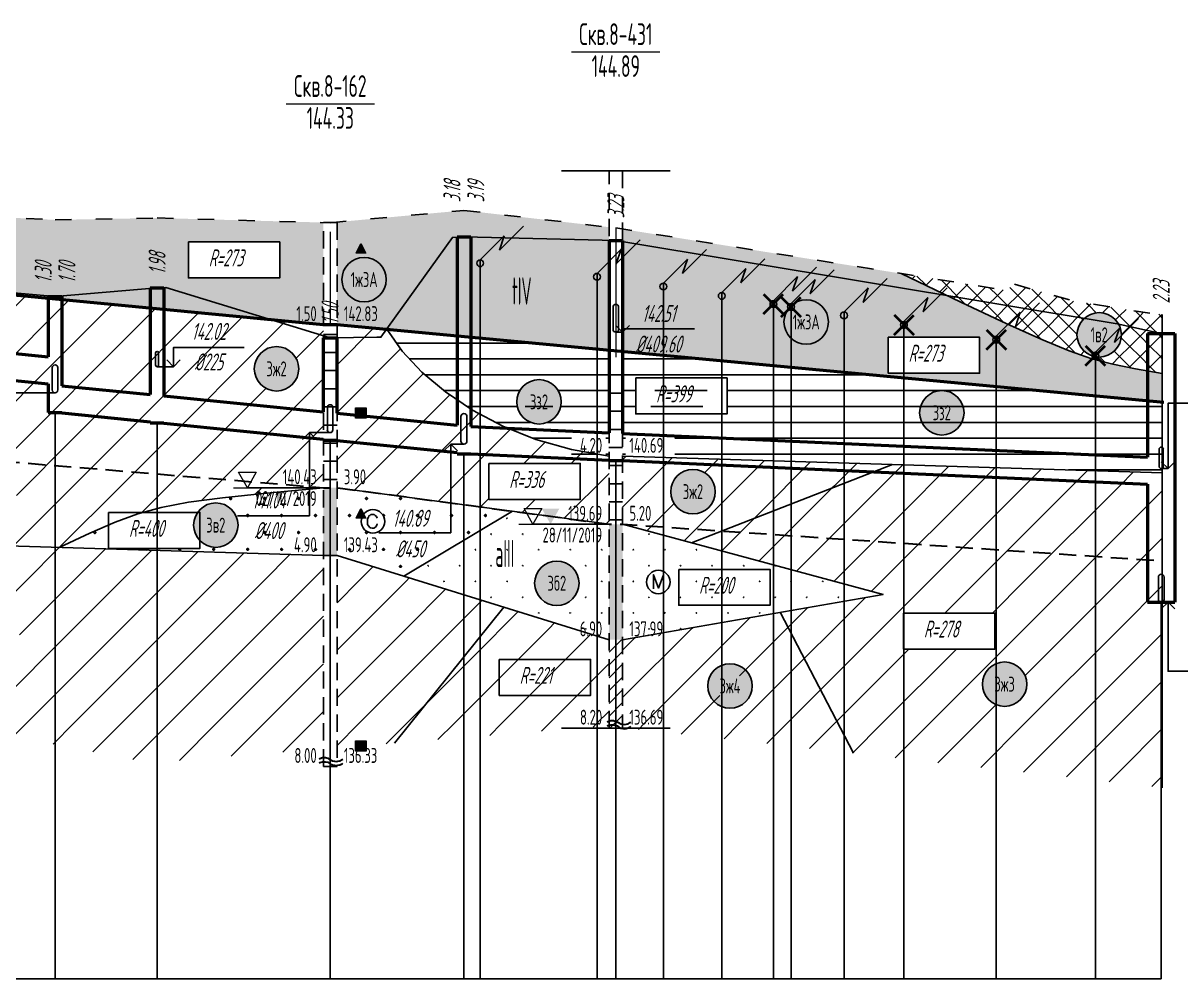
# Model space of a CAD drawing. Header units: metres. Extents: x -30 to 2050, y -671 to -251.
# Drawn here: x 1329.6 to 1500, y -520.5 to -379.9 of the extents above; entities that cross this region are included whole.
import ezdxf
from ezdxf.enums import TextEntityAlignment as Align

# ---------------------------------------------------------------- set-up
doc = ezdxf.new("R2010")
doc.units = ezdxf.units.M
doc.header["$LTSCALE"] = 0.2
for name, pattern in [('ACAD_ISO03W100', [30, 12, -18]), ('CONTINUA', [0]), ('штриховая', [19.05, 12.7, -6.35])]:
    doc.linetypes.add(name, pattern=pattern)
for name, color, linetype in [('Level 1', 7, 'Continuous'), ('PR_RD', 7, 'Continuous'), ('МГТ_Демонтаж сети', 7, 'Continuous'), ('МГТ_ИГ_Геология', 252, 'Continuous'), ('Примыкания', 7, 'Continuous'), ('Проектная земля', 7, 'Continuous'), ('Таблица', 7, 'Continuous'), ('Трубы', 7, 'Continuous'), ('Узлы', 7, 'Continuous'), ('Чёрная земля', 7, 'ACAD_ISO03W100')]:
    doc.layers.add(name, color=color, linetype=linetype)
doc.layers.add('МГТ_НВК_В1_СЕТЬ', color=160, linetype='CONTINUA', lineweight=60)
doc.styles.add('SPDS', font='SPDS', dxfattribs={"width": 0.7, "oblique": 15, "height": 2.5})
doc.styles.get("Standard").update_dxf_attribs({"font": 'SPDS.shx', "width": 0.7, "oblique": 15, "height": 3})
doc.styles.add('Стиль Simplex', font='simplex.shx')
pattern_1 = [(4e-05, (1274.8863, -1850.545), (-2e-06, 2.667), [])]
pattern_2 = [(225, (3, 0), (3e-16, -3), [2.1213, -2.1213407]), (315, (1.5, 1.5), (3, 0), [2.1213, -2.1213407]), (45, (0, 0), (0, 3), [2.1213, -2.1213407]), (135, (1.5, -1.5), (-3, 3e-16), [2.1213, -2.1213407])]
pattern_3 = [(45, (0, 14), (0, 21), [9.8995, -19.79898]), (45, (14, 0), (0, 21), [9.8995, -19.79898]), (45, (0, 0), (0, 21), [14.142, -15.55648]), (45, (10, 10), (0, 21), [15.556, -14.14248]), (45, (7, 0), (0, 21), [19.799, -9.89948]), (45, (0, 7), (0, 21), [19.799, -9.89948])]

# ---------------------------------------------------------------- blocks, each defined once
blk = doc.blocks.new('usl_1')
for p, q in [((0, 0), (3.54, 3.54)), ((2.83, 1.41), (6.36, 4.95)), ((3.54, 3.54), (2.83, 1.41))]:
    blk.add_line(p, q)
blk.add_circle((0, -0.5), 0.5)
blk = doc.blocks.new('Демонтаж_В1')
at = {"layer": 'МГТ_НВК_В1_СЕТЬ', "color": 7, "linetype": 'ByBlock', "lineweight": 40, "ltscale": 0.15}
for points in [[(10858.38, -5529.48), (10858.38, -5533.59)], [(10856.32, -5531.54), (10860.43, -5531.54)]]:
    blk.add_lwpolyline(points, dxfattribs=at)
blk = doc.blocks.new('круг3_-30_2')
at = {"true_color": 0xffffff}
blk.add_hatch(color=7, dxfattribs=at).paths.add_polyline_path([(-0.327, 0, 1), (0.327, 0, 1)])
at = {"color": 7, "lineweight": 25}
blk.add_circle((0, 0), 0.327, dxfattribs=at)
at = {"color": 7, "lineweight": 25, "style": 'Стиль Simplex', "width": 0.590909}
blk.add_text('3в2', height=0.22, dxfattribs=at).set_placement((0, 0), align=Align.MIDDLE_CENTER)
blk = doc.blocks.new('круг1_-26_3')
at = {"true_color": 0xffffff}
blk.add_hatch(color=7, dxfattribs=at).paths.add_polyline_path([(-0.327, 0, 1), (0.327, 0, 1)])
at = {"color": 7, "lineweight": 25}
blk.add_circle((0, 0), 0.327, dxfattribs=at)
at = {"color": 7, "lineweight": 25, "style": 'Стиль Simplex', "width": 0.590909}
blk.add_text('1ж3А', height=0.22, dxfattribs=at).set_placement((0, 0), align=Align.MIDDLE_CENTER)
blk = doc.blocks.new('круг3_-26_2')
at = {"true_color": 0xffffff}
blk.add_hatch(color=7, dxfattribs=at).paths.add_polyline_path([(-0.327, 0, 1), (0.327, 0, 1)])
at = {"color": 7, "lineweight": 25}
blk.add_circle((0, 0), 0.327, dxfattribs=at)
at = {"color": 7, "lineweight": 25, "style": 'Стиль Simplex', "width": 0.590909}
blk.add_text('3ж2', height=0.22, dxfattribs=at).set_placement((0, 0), align=Align.MIDDLE_CENTER)
blk = doc.blocks.new('DN')
at = {"linetype": 'Continuous', "lineweight": 30, "flags": 128}
for points in [[(-0.126, -0.007), (-0.117, -0.002), (-0.073, 0.011), (-0.033, 0.011), (0.003, 0), (0.02, -0.007), (0.039, -0.019), (0.074, -0.037), (0.103, -0.043), (0.125, -0.048), (0.151, -0.043), (0.18, -0.036), (0.213, -0.019), (0.223, -0.012)], [(-0.126, -0.068), (-0.117, -0.063), (-0.073, -0.05), (-0.033, -0.05), (0.003, -0.059), (0.02, -0.067), (0.039, -0.079), (0.074, -0.098), (0.103, -0.103), (0.125, -0.108), (0.151, -0.103), (0.18, -0.095), (0.213, -0.079), (0.223, -0.072)]]:
    blk.add_lwpolyline(points, dxfattribs=at)
blk = doc.blocks.new('CME')
at = {"layer": 'МГТ_ИГ_Геология', "linetype": 'Continuous', "flags": 128}
blk.add_lwpolyline([(0.103, -0.103), (0.103, 0.107), (0.18, -0.091), (0.252, 0.107), (0.252, -0.103)], dxfattribs=at)
at = {"layer": 'МГТ_ИГ_Геология', "linetype": 'Continuous'}
blk.add_circle((0.176, -0.001), 0.173, dxfattribs=at)
blk = doc.blocks.new('круг3_-25_2')
at = {"true_color": 0xffffff}
blk.add_hatch(color=7, dxfattribs=at).paths.add_polyline_path([(-0.327, 0, 1), (0.327, 0, 1)])
at = {"color": 7, "lineweight": 25}
blk.add_circle((0, 0), 0.327, dxfattribs=at)
at = {"color": 18, "lineweight": 25, "true_color": 0x000000, "style": 'Стиль Simplex', "width": 0.590909}
blk.add_text('3з2', height=0.22, dxfattribs=at).set_placement((0, 0), align=Align.MIDDLE_CENTER)
blk = doc.blocks.new('круг3_-26_4')
at = {"true_color": 0xffffff}
blk.add_hatch(color=7, dxfattribs=at).paths.add_polyline_path([(-0.327, 0, 1), (0.327, 0, 1)])
at = {"color": 7, "lineweight": 25}
blk.add_circle((0, 0), 0.327, dxfattribs=at)
at = {"color": 18, "lineweight": 25, "true_color": 0x000000, "style": 'Стиль Simplex', "width": 0.590909}
blk.add_text('3ж4', height=0.22, dxfattribs=at).set_placement((0, 0), align=Align.MIDDLE_CENTER)
blk = doc.blocks.new('круг3_-26_3')
at = {"true_color": 0xffffff}
blk.add_hatch(color=7, dxfattribs=at).paths.add_polyline_path([(-0.327, 0, 1), (0.327, 0, 1)])
at = {"color": 7, "lineweight": 25}
blk.add_circle((0, 0), 0.327, dxfattribs=at)
at = {"color": 7, "lineweight": 25, "style": 'Стиль Simplex', "width": 0.590909}
blk.add_text('3ж3', height=0.22, dxfattribs=at).set_placement((0, 0), align=Align.MIDDLE_CENTER)
blk = doc.blocks.new('круг1_-30_2')
at = {"layer": 'МГТ_ИГ_Геология', "true_color": 0xffffff}
blk.add_hatch(color=7, dxfattribs=at).paths.add_polyline_path([(-0.327, 0, 1), (0.327, 0, 1)])
at = {"color": 7, "lineweight": 25}
blk.add_circle((0, 0), 0.327, dxfattribs=at)
at = {"color": 7, "lineweight": 25, "style": 'Стиль Simplex', "width": 0.590909}
blk.add_text('1в2', height=0.22, dxfattribs=at).set_placement((0, 0), align=Align.MIDDLE_CENTER)
blk = doc.blocks.new('PR_KV')
at = {"layer": 'Level 1', "linetype": 'Continuous', "lineweight": 0}
blk.add_hatch(color=256, dxfattribs=at).paths.add_polyline_path([(-0.077, 0.075), (0.077, 0.075), (0.077, -0.075), (-0.077, -0.075)])
at = {"layer": 'Level 1', "color": 7, "linetype": 'Continuous', "lineweight": 0, "flags": 128}
blk.add_lwpolyline([(-0.077, 0.075), (0.077, 0.075), (0.077, -0.075), (-0.077, -0.075)], close=True, dxfattribs=at)
blk = doc.blocks.new('PR_TR')
at = {"layer": 'Level 1', "linetype": 'Continuous', "lineweight": 0}
blk.add_hatch(color=256, dxfattribs=at).paths.add_polyline_path([(0.072, -0.049), (-0.071, -0.049), (-0.001, 0.094)])
at = {"layer": 'Level 1', "color": 7, "linetype": 'Continuous', "lineweight": 0, "flags": 128}
blk.add_lwpolyline([(0.072, -0.049), (-0.071, -0.049), (-0.001, 0.094)], close=True, dxfattribs=at)
blk = doc.blocks.new('CCE')
at = {"layer": 'МГТ_ИГ_Геология', "linetype": 'Continuous', "flags": 128}
blk.add_lwpolyline([(0.238, 0.049), (0.229, 0.075), (0.212, 0.091), (0.196, 0.103), (0.17, 0.107), (0.147, 0.103), (0.131, 0.093), (0.119, 0.084), (0.112, 0.068), (0.103, 0.049), (0.096, 0.035), (0.096, 0.014), (0.096, -0.005), (0.096, -0.023), (0.1, -0.04), (0.114, -0.063), (0.131, -0.084), (0.142, -0.091), (0.168, -0.098), (0.191, -0.096), (0.203, -0.091), (0.226, -0.07), (0.233, -0.049), (0.238, -0.04), (0.238, -0.033)], dxfattribs=at)
at = {"layer": 'МГТ_ИГ_Геология', "linetype": 'Continuous'}
blk.add_circle((0.178, 0.004), 0.173, dxfattribs=at)
blk = doc.blocks.new('круг3_-31_2')
at = {"true_color": 0xffffff}
blk.add_hatch(color=7, dxfattribs=at).paths.add_polyline_path([(-0.327, 0, 1), (0.327, 0, 1)])
at = {"color": 7, "lineweight": 25}
blk.add_circle((0, 0), 0.327, dxfattribs=at)
at = {"color": 18, "lineweight": 25, "true_color": 0x000000, "style": 'Стиль Simplex', "width": 0.590909}
blk.add_text('3б2', height=0.22, dxfattribs=at).set_placement((0, 0), align=Align.MIDDLE_CENTER)
blk = doc.blocks.new('1233423')
at = {"layer": 'МГТ_ИГ_Геология'}
blk.add_lwpolyline([(116.63, 413.79), (130.08, 413.79), (130.08, 408.49), (116.63, 408.49)], close=True, dxfattribs=at)
at = {"layer": 'МГТ_ИГ_Геология', "insert": (119.62, 412.69), "char_height": 2.5, "attachment_point": 1}
blk.add_mtext_dynamic_manual_height_columns('R=399', width=10.097, gutter_width=15, heights=[0], dxfattribs=at)
blk = doc.blocks.new('234454')
at = {"layer": 'МГТ_ИГ_Геология'}
blk.add_lwpolyline([(116.63, 423.47), (130.08, 423.47), (130.08, 418.18), (116.63, 418.18)], close=True, dxfattribs=at)
at = {"layer": 'МГТ_ИГ_Геология', "insert": (119.62, 422.38), "char_height": 2.5, "attachment_point": 1}
blk.add_mtext_dynamic_manual_height_columns('R=278', width=10.097, gutter_width=15, heights=[0], dxfattribs=at)
blk = doc.blocks.new('23434')
at = {"layer": 'МГТ_ИГ_Геология'}
blk.add_lwpolyline([(116.63, 442.59), (130.08, 442.59), (130.08, 437.29), (116.63, 437.29)], close=True, dxfattribs=at)
at = {"layer": 'МГТ_ИГ_Геология', "insert": (119.62, 441.49), "char_height": 2.5, "attachment_point": 1}
blk.add_mtext_dynamic_manual_height_columns('R=400', width=10.097, gutter_width=15, heights=[0], dxfattribs=at)
blk = doc.blocks.new('2432')
at = {"layer": 'МГТ_ИГ_Геология'}
blk.add_lwpolyline([(116.63, 433.38), (130.08, 433.38), (130.08, 428.08), (116.63, 428.08)], close=True, dxfattribs=at)
at = {"layer": 'МГТ_ИГ_Геология', "insert": (119.62, 432.28), "char_height": 2.5, "attachment_point": 1}
blk.add_mtext_dynamic_manual_height_columns('R=336', width=10.097, gutter_width=15, heights=[0], dxfattribs=at)
blk = doc.blocks.new('1321')
at = {"layer": 'МГТ_ИГ_Геология'}
blk.add_lwpolyline([(116.63, 460.26), (130.08, 460.26), (130.08, 454.96), (116.63, 454.96)], close=True, dxfattribs=at)
at = {"layer": 'МГТ_ИГ_Геология', "insert": (119.62, 459.16), "char_height": 2.5, "attachment_point": 1}
blk.add_mtext_dynamic_manual_height_columns('R=273', width=10.097, gutter_width=15, heights=[0], dxfattribs=at)
blk = doc.blocks.new('200')
at = {"layer": 'МГТ_ИГ_Геология'}
blk.add_lwpolyline([(0, 5.29), (13.44, 5.29), (13.44, 0), (0, 0)], close=True, dxfattribs=at)
at = {"layer": 'МГТ_ИГ_Геология', "insert": (2.99, 4.2), "char_height": 2.5, "attachment_point": 1}
blk.add_mtext_dynamic_manual_height_columns('R=200', width=10.097, gutter_width=15, heights=[0], dxfattribs=at)
blk = doc.blocks.new('221')
at = {"layer": 'МГТ_ИГ_Геология'}
blk.add_lwpolyline([(0, 5.29), (13.44, 5.29), (13.44, 0), (0, 0)], close=True, dxfattribs=at)
at = {"layer": 'МГТ_ИГ_Геология', "insert": (2.99, 4.2), "char_height": 2.5, "attachment_point": 1}
blk.add_mtext_dynamic_manual_height_columns('R=221', width=10.097, gutter_width=15, heights=[0], dxfattribs=at)

msp = doc.modelspace()

# ---------------------------------------------------------------- hatches: boundary and pattern name
at = {"layer": 'МГТ_ИГ_Геология'}
h = msp.add_hatch(dxfattribs=at)
h.set_pattern_fill('GR24', color=256, scale=10, style=0, pattern_type=2)
h.set_pattern_definition(pattern_2)
h.paths.add_polyline_path([(1328.69, -408.6), (1296.96, -406.98), (1296.96, -416.93), (1300.33, -417.25), (1300.45, -417), (1300.6, -417.28), (1316.99, -418.85)])
h.paths.add_polyline_path([(1312.39, -412.2, -1), (1318.93, -412.2, -1)], flags=16)
h.paths.add_polyline_path([(1298.39, -413.46), (1298.39, -408.17), (1311.83, -408.17), (1311.83, -413.46)], flags=16)
h.paths.add_polyline_path([(1373.8, -409.27), (1349.31, -408.6), (1334.29, -408.88), (1328.69, -408.6), (1316.99, -418.85), (1373.77, -424.28), (1373.8, -424.28)])
h.paths.add_polyline_path([(1353.91, -412.12), (1367.35, -412.12), (1367.35, -417.41), (1353.91, -417.41)], flags=16)
h.paths.add_polyline_path([(1415.83, -409.95), (1394.47, -407.48), (1375.02, -409.28), (1375.8, -409.28), (1375.8, -424.28), (1415.83, -428.03)])
h.paths.add_polyline_path([(1376.51, -417.66, -1), (1383.05, -417.66, -1)], flags=16)
h.paths.add_polyline_path([(1380.02, -413.77), (1378.59, -413.77), (1379.29, -412.34)], flags=16)
h.paths.add_polyline_path([(1467.64, -420.97), (1458.86, -416.78), (1417.83, -410.23), (1417.83, -428.22), (1497.27, -435.66), (1497.27, -431.46), (1493.31, -430.79), (1490.01, -430.13), (1486.91, -429.31), (1483.58, -428.15), (1479.56, -426.49), (1474.39, -424.16)])
h.paths.add_polyline_path([(1448.14, -423.9, -1), (1441.59, -423.9, -1)], flags=16)
h.paths.add_polyline_path([(1456.93, -426.15), (1470.37, -426.15), (1470.37, -431.44), (1456.93, -431.44)], flags=16)
h.paths.add_polyline_path([(1300.59, -412.56), (1308.14, -412.56), (1309.19, -408.66), (1301.64, -408.66)], flags=8)
h.paths.add_polyline_path([(1297.41, -416.98), (1304.64, -416.98), (1304.64, -413.68), (1297.41, -413.68)], flags=25)
h.paths.add_polyline_path([(1368.54, -424.33), (1373.35, -424.33), (1373.35, -421.03), (1368.54, -421.03)], flags=9)
h.paths.add_polyline_path([(1376.25, -424.33), (1383.54, -424.33), (1383.54, -421.03), (1376.25, -421.03)], flags=25)
h.paths.add_polyline_path([(1400.55, -422.34), (1405.45, -422.34), (1405.45, -416.34), (1400.55, -416.34)], flags=24)
h = msp.add_hatch(dxfattribs=at)
h.set_pattern_fill('GR24', color=256, scale=10, style=0, pattern_type=2)
h.set_pattern_definition(pattern_2)
h.paths.add_polyline_path([(1497.27, -422.78), (1495.98, -422.71), (1490.38, -421.81), (1484.46, -420.87), (1484.2, -420.82), (1476.35, -418.58), (1474.14, -418.96), (1474.14, -419.22), (1458.86, -416.78), (1467.64, -420.97), (1474.39, -424.16), (1479.56, -426.49), (1483.58, -428.15), (1486.91, -429.31), (1490.01, -430.13), (1493.31, -430.79), (1497.27, -431.46)])
h.paths.add_polyline_path([(1491.26, -425.79, -1), (1484.71, -425.79, -1)], flags=16)
h.paths.add_polyline_path([(1485.92, -427.44), (1490.05, -427.44), (1490.05, -424.14), (1485.92, -424.14)], flags=8)
h = msp.add_hatch(dxfattribs=at)
h.set_pattern_fill('GR38', color=256, scale=10, style=0, pattern_type=2)
h.set_pattern_definition(pattern_3)
h.paths.add_polyline_path([(1342.17, -453.76), (1342.17, -451.92), (1347.18, -451.92), (1349.91, -451.18), (1353.91, -450.43), (1358.92, -449.77), (1365.4, -449.08), (1373.8, -448.28), (1362.6, -448.28), (1362.05, -447.31), (1296.96, -441.93), (1296.96, -455.93), (1334.91, -457.09), (1339.42, -454.97)])
h.paths.add_polyline_path([(1306.29, -453.65), (1306.29, -448.36), (1319.73, -448.36), (1319.73, -453.65)], flags=16)
h.paths.add_polyline_path([(1322.38, -450.84, -1), (1328.92, -450.84, -1)], flags=16)
h.paths.add_polyline_path([(1301.23, -452.68), (1299.69, -452.68), (1299.69, -451.18), (1301.23, -451.18)], flags=16)
h.paths.add_polyline_path([(1373.8, -458.28), (1296.96, -455.93), (1296.96, -478.93), (1297.22, -478.93), (1348.34, -488.76), (1350.34, -488.6), (1373.8, -486.7)])
h.paths.add_polyline_path([(1323.03, -471.74, -1), (1329.58, -471.74, -1)], flags=16)
h.paths.add_polyline_path([(1321.06, -474.66), (1307.62, -474.66), (1307.62, -469.37), (1321.06, -469.37)], flags=16)
h.paths.add_polyline_path([(1301.18, -478.43), (1299.75, -478.43), (1300.45, -477)], flags=16)
h.paths.add_polyline_path([(1301.23, -460.68), (1299.69, -460.68), (1299.69, -459.18), (1301.23, -459.18)], flags=16)
h.paths.add_polyline_path([(1373.8, -424.28), (1325.36, -419.65), (1323.25, -423.94), (1320.77, -428.04), (1317.92, -431.82), (1314.65, -435.18), (1310.95, -437.98), (1306.78, -440.12), (1302.13, -441.48), (1296.96, -441.93), (1362.05, -447.31), (1361.3, -445.98), (1363.9, -445.98), (1363.1, -447.39), (1373.8, -448.28)])
h.paths.add_polyline_path([(1363.62, -430.79, -1), (1370.17, -430.79, -1)], flags=16)
h.paths.add_polyline_path([(1323.37, -452.49), (1327.93, -452.49), (1327.93, -449.19), (1323.37, -449.19)], flags=8)
h.paths.add_polyline_path([(1308.46, -452.81), (1316.07, -452.81), (1317.13, -448.86), (1309.52, -448.86)], flags=8)
h.paths.add_polyline_path([(1360.26, -452.55), (1373.64, -452.55), (1373.64, -447.52), (1360.26, -447.52)], flags=25)
h.paths.add_polyline_path([(1297.41, -455.98), (1304.64, -455.98), (1304.64, -452.68), (1297.41, -452.68)], flags=24)
h.paths.add_polyline_path([(1324.02, -473.39), (1328.59, -473.39), (1328.59, -470.09), (1324.02, -470.09)], flags=8)
h.paths.add_polyline_path([(1309.82, -473.76), (1317.41, -473.76), (1318.46, -469.86), (1310.87, -469.86)], flags=8)
h.paths.add_polyline_path([(1368.29, -489.33), (1373.35, -489.33), (1373.35, -486.03), (1368.29, -486.03)], flags=9)
h.paths.add_polyline_path([(1297.41, -478.98), (1304.64, -478.98), (1304.64, -475.68), (1297.41, -475.68)], flags=25)
h.paths.add_polyline_path([(1364.61, -432.44), (1369.18, -432.44), (1369.18, -429.14), (1364.61, -429.14)], flags=8)
h.paths.add_polyline_path([(1366.06, -448.33), (1373.35, -448.33), (1373.35, -445.03), (1366.06, -445.03)], flags=24)
h = msp.add_hatch(dxfattribs=at)
h.set_pattern_fill('CONSIST', color=256, scale=0.84, angle=-45, style=0, pattern_type=2)
h.set_pattern_definition([(4e-05, (1374.8008, -1852.5756), (-2e-06, 2.667), [])])
h.paths.add_polyline_path([(1373.8, -424.28), (1375.8, -424.28), (1375.8, -448.28), (1373.8, -448.28)])
h = msp.add_hatch(dxfattribs=at)
h.set_pattern_fill('GR38', color=256, scale=10, style=0, pattern_type=2)
h.set_pattern_definition(pattern_3)
h.paths.add_polyline_path([(1415.83, -443.65), (1410.29, -442.67), (1405.06, -441.17), (1400.2, -439.21), (1395.75, -436.87), (1391.77, -434.2), (1388.3, -431.28), (1385.4, -428.18), (1383.11, -424.96), (1375.8, -424.28), (1375.8, -448.28), (1403.71, -452.02), (1403.33, -451.35), (1405.93, -451.35), (1405.42, -452.25), (1415.83, -453.65)])
h.paths.add_polyline_path([(1398.15, -444.73), (1411.59, -444.73), (1411.59, -450.02), (1398.15, -450.02)], flags=16)
h.paths.add_polyline_path([(1380.07, -438.03), (1378.53, -438.03), (1378.53, -436.53), (1380.07, -436.53)], flags=16)
h.paths.add_polyline_path([(1457.55, -444.87), (1417.83, -443.65), (1417.83, -453.65), (1432.43, -454.64)])
h.paths.add_polyline_path([(1431.46, -448.87, -1), (1424.92, -448.87, -1)], flags=16)
h.paths.add_polyline_path([(1400.32, -449.18), (1407.94, -449.18), (1409, -445.22), (1401.38, -445.22)], flags=8)
h.paths.add_polyline_path([(1376.25, -448.33), (1381.31, -448.33), (1381.31, -445.03), (1376.25, -445.03)], flags=24)
h.paths.add_polyline_path([(1410.32, -443.7), (1415.38, -443.7), (1415.38, -440.4), (1410.32, -440.4)], flags=24)
h.paths.add_polyline_path([(1408.15, -453.7), (1415.38, -453.7), (1415.38, -450.4), (1408.15, -450.4)], flags=9)
h.paths.add_polyline_path([(1425.91, -450.52), (1430.47, -450.52), (1430.47, -447.22), (1425.91, -447.22)], flags=8)
h.paths.add_polyline_path([(1418.28, -453.7), (1423.34, -453.7), (1423.34, -450.4), (1418.28, -450.4)], flags=25)
h = msp.add_hatch(dxfattribs=at)
h.set_pattern_fill('GR07', color=256, scale=10, style=0, pattern_type=2)
h.set_pattern_definition([(0, (-0.09, 0), (0, 7), [16.33, 0]), (0, (-0.09, 2.33), (0, 7), [16.33, 0]), (0, (-0.09, 4.67), (0, 7), [16.33, 0])])
h.paths.add_polyline_path([(1415.83, -428.03), (1383.11, -424.96), (1385.4, -428.18), (1388.3, -431.28), (1391.77, -434.2), (1395.75, -436.87), (1400.2, -439.21), (1405.06, -441.17), (1410.29, -442.67), (1415.83, -443.65)])
edge = h.paths.add_edge_path(flags=16)
edge.add_arc((1405.53, -435.65), 3.27, 0, 360)
h.paths.add_polyline_path([(1497.27, -435.66), (1417.83, -428.22), (1417.83, -443.65), (1497.27, -446.09)])
edge = h.paths.add_edge_path(flags=16)
edge.add_arc((1462.63, -439.5), 0.237, 0, 360)
h.paths.add_polyline_path([(1433.21, -437.42), (1419.77, -437.42), (1419.77, -432.12), (1433.21, -432.12)], flags=16)
h.paths.add_polyline_path([(1403.49, -437.3), (1407.56, -437.3), (1407.56, -434), (1403.49, -434)], flags=0)
h.paths.add_polyline_path([(1410.32, -443.7), (1415.38, -443.7), (1415.38, -440.4), (1410.32, -440.4)])
h.paths.add_polyline_path([(1460.59, -441.15), (1460.59, -437.85)], flags=16)
h.paths.add_polyline_path([(1421.93, -436.47), (1429.61, -436.47), (1430.64, -432.62), (1422.96, -432.62)], flags=0)
h.paths.add_polyline_path([(1418.28, -443.7), (1425.51, -443.7), (1425.51, -440.4), (1418.28, -440.4)], flags=17)
h = msp.add_hatch(dxfattribs=at)
h.set_pattern_fill('CONSIST', color=256, scale=0.84, angle=-45, style=0, pattern_type=2)
h.set_pattern_definition(pattern_1)
h.paths.add_polyline_path([(1415.78, -429.04), (1417.78, -429.04), (1417.83, -443.65), (1415.83, -443.65)])
h = msp.add_hatch(dxfattribs=at)
h.set_pattern_fill('CONSIST', color=256, scale=0.84, angle=-45, style=0, pattern_type=2)
h.set_pattern_definition(pattern_1)
h.paths.add_polyline_path([(1415.83, -443.65), (1417.83, -443.65), (1417.83, -453.65), (1415.83, -453.65)])
h = msp.add_hatch(dxfattribs=at)
h.set_pattern_fill('GR38', color=256, scale=10, style=0, pattern_type=2)
h.set_pattern_definition(pattern_3)
h.paths.add_polyline_path([(1497.27, -446.09), (1457.55, -444.87), (1432.43, -454.64), (1497.27, -459.05)])
h.paths.add_polyline_path([(1497.27, -459.05), (1432.43, -454.64), (1427.97, -456.38), (1456.18, -463.98), (1441.01, -466.62), (1451.83, -487.36), (1497.27, -492.42)])
h.paths.add_polyline_path([(1459.18, -466.73), (1472.62, -466.73), (1472.62, -472.03), (1459.18, -472.03)], flags=16)
h.paths.add_polyline_path([(1477.33, -477.19, -1), (1470.79, -477.19, -1)], flags=16)
h.paths.add_polyline_path([(1471.78, -478.84), (1476.34, -478.84), (1476.34, -475.54), (1471.78, -475.54)], flags=8)
h.paths.add_polyline_path([(1461.38, -471.13), (1468.97, -471.13), (1470.02, -467.23), (1462.42, -467.23)], flags=8)
h = msp.add_hatch(dxfattribs=at)
h.set_pattern_fill('GR28', color=256, scale=10, style=0, pattern_type=2)
h.set_pattern_definition([(90, (0, 0.08), (-2.5, 2.5), [0.11, -4.89]), (45, (0, 0.19), (-2.5, 2.5), [0.113137, -3.422397]), (0, (0.08, 0.27), (2.5, 2.5), [0.11, -4.89]), (315, (0.19, 0.27), (2.5, 2.5), [0.113137, -3.422397]), (90, (0.27, 0.08), (-2.5, 2.5), [0.11, -4.89]), (45, (0.19, 0), (-2.5, 2.5), [0.113137, -3.422397]), (0, (0.08, 0), (2.5, 2.5), [0.11, -4.89]), (315, (0, 0.08), (2.5, 2.5), [0.113137, -3.422397])])
h.paths.add_polyline_path([(1401.61, -451.74), (1375.8, -448.28), (1375.8, -458.28), (1385.61, -461.31)])
h.paths.add_polyline_path([(1379.35, -453.24, -0.068375), (1379.42, -452.77), (1378.59, -452.77), (1379.29, -451.34), (1379.72, -452.17, -0.714628), (1382.82, -453.24, -1)], flags=16)
h.paths.add_polyline_path([(1373.8, -448.28), (1365.4, -449.08), (1358.92, -449.77), (1353.91, -450.43), (1349.91, -451.18), (1347.18, -451.92), (1355.26, -451.92, -0.735162), (1361.22, -453.79, -0.670843), (1355.61, -456.09), (1355.61, -457.22), (1342.17, -457.22), (1342.17, -453.76), (1339.42, -454.97), (1334.91, -457.09), (1373.8, -458.28)])
h.paths.add_polyline_path([(1376.25, -458.33), (1383.54, -458.33), (1383.54, -455.03), (1376.25, -455.03)], flags=24)
h.paths.add_polyline_path([(1368.29, -458.33), (1373.35, -458.33), (1373.35, -455.03), (1368.29, -455.03)], flags=9)
h.paths.add_polyline_path([(1360.26, -452.55), (1373.64, -452.55), (1373.64, -447.52), (1360.26, -447.52)], flags=9)
for color, points in [(256, [(1373.8, -448.28), (1375.8, -448.28), (1375.8, -458.28), (1373.8, -458.28)]), (5, [(1407.23, -453.65), (1405.93, -451.35), (1408.53, -451.35)]), (256, [(1415.83, -453.65), (1417.83, -453.65), (1417.83, -470.65), (1415.83, -470.65)])]:
    msp.add_hatch(color=color, dxfattribs=at).paths.add_polyline_path(points)
h = msp.add_hatch(dxfattribs=at)
h.set_pattern_fill('GR29', color=256, scale=10, style=0, pattern_type=2)
h.set_pattern_definition([(197.87055, (4.614, 4.644), (-13.93858614, -4.643934418), [0.05431, -151.279249]), (197.87055, (2.314, 2.344), (-13.93858614, -4.643934418), [0.05431, -151.279249]), (270, (2.2626, 2.327), (4.646195, 3e-16), [0.054306, -4.589628]), (270, (4.5626, 4.627), (4.646195, 3e-16), [0.054306, -4.589628]), (342.12945, (4.563, 4.573), (130.093470641, -41.795409755), [0.05431, -151.279249]), (342.12945, (2.263, 2.273), (130.093470641, -41.795409755), [0.05431, -151.279249]), (53.95936, (4.614, 4.556), (23.2309769, 32.50754092), [0.05431, -63.120667]), (53.95936, (2.314, 2.256), (23.2309769, 32.50754092), [0.05431, -63.120667]), (126.04064, (2.3462, 2.3), (-13.93858614, 18.57573767), [0.054306, -63.120671]), (126.04064, (4.6462, 4.6), (-13.93858614, 18.57573767), [0.054306, -63.120671])])
h.paths.add_polyline_path([(1456.18, -463.98), (1417.83, -453.65), (1417.83, -470.65)])
h.paths.add_polyline_path([(1421.36, -462.15, -1), (1424.83, -462.15, -1)], flags=16)
h.paths.add_polyline_path([(1415.83, -453.65), (1408.83, -453.65), (1404.63, -453.65), (1403.71, -452.02), (1401.61, -451.74), (1385.61, -461.31), (1415.83, -470.65)])
h.paths.add_polyline_path([(1404.88, -462.34, -1), (1411.42, -462.34, -1)], flags=16)
h.paths.add_polyline_path([(1418.28, -470.7), (1425.51, -470.7), (1425.51, -467.4), (1418.28, -467.4)], flags=9)
h.paths.add_polyline_path([(1405.96, -463.99), (1410.34, -463.99), (1410.34, -460.69), (1405.96, -460.69)], flags=8)
h.paths.add_polyline_path([(1398.1, -460.96), (1402.77, -460.96), (1402.77, -454.96), (1398.1, -454.96)], flags=24)
h.paths.add_polyline_path([(1410.32, -470.7), (1415.38, -470.7), (1415.38, -467.4), (1410.32, -467.4)], flags=9)
h.paths.add_polyline_path([(1402.54, -457.92), (1415.67, -457.92), (1415.67, -452.89), (1402.54, -452.89)], flags=24)
h = msp.add_hatch(dxfattribs=at)
h.set_pattern_fill('GR38', color=256, scale=10, style=0, pattern_type=2)
h.set_pattern_definition(pattern_3)
h.paths.add_polyline_path([(1432.43, -454.64), (1417.83, -453.65), (1427.97, -456.38)])
h = msp.add_hatch(dxfattribs=at)
h.set_pattern_fill('GR38', color=256, scale=10, style=0, pattern_type=2)
h.set_pattern_definition(pattern_3)
h.paths.add_polyline_path([(1400.35, -465.86), (1375.8, -458.28), (1375.8, -486.54), (1378.53, -486.32), (1378.53, -485.53), (1380.07, -485.53), (1380.07, -486.2), (1384.26, -485.86)])
h.paths.add_polyline_path([(1415.83, -470.65), (1400.35, -465.86), (1384.26, -485.86), (1415.57, -483.34), (1415.66, -483.29), (1415.83, -483.24)])
h.paths.add_polyline_path([(1441.01, -466.62), (1417.83, -470.65), (1417.83, -483.08), (1417.86, -483.09), (1417.83, -483.08), (1417.83, -483.58), (1418.48, -483.65), (1418.49, -483.65), (1418.49, -483.65), (1451.83, -487.36)])
h.paths.add_polyline_path([(1435.67, -477.45, -1), (1431.62, -477.45, -1)], flags=16)
h.paths.add_polyline_path([(1410.32, -483.7), (1415.38, -483.7), (1415.38, -480.4), (1410.32, -480.4)], flags=24)
h.paths.add_polyline_path([(1410.32, -470.7), (1415.38, -470.7), (1415.38, -467.4), (1410.32, -467.4)], flags=24)
h.paths.add_polyline_path([(1431.33, -479.1), (1435.96, -479.1), (1435.96, -475.8), (1431.33, -475.8)], flags=24)
h.paths.add_polyline_path([(1418.28, -483.7), (1425.51, -483.7), (1425.51, -480.4), (1418.28, -480.4)], flags=25)
h.paths.add_polyline_path([(1418.28, -470.7), (1425.51, -470.7), (1425.51, -467.4), (1418.28, -467.4)], flags=24)
h = msp.add_hatch(dxfattribs=at)
h.set_pattern_fill('CONSIST', color=256, scale=0.42, style=0, pattern_type=2)
h.set_pattern_definition([(45, (1274.8863, -1850.5451), (-0.9429269, 0.9429269), [])])
h.paths.add_polyline_path([(1415.83, -470.65), (1417.83, -470.65), (1417.83, -483.65), (1415.83, -483.65)])

# ---------------------------------------------------------------- linework, layer by layer
at = {"layer": 'МГТ_ИГ_Геология', "linetype": 'Continuous', "lineweight": 0}
for p, q in [((1410.33, -384.15), (1423.33, -384.15)), ((1368.3, -391.78), (1381.3, -391.78)), ((1374.8, -410.63), (1374.8, -424.28)), ((1416.83, -410.07), (1416.83, -429.06)), ((1374.8, -458.28), (1374.8, -489.28))]:
    msp.add_line(p, q, dxfattribs=at)
at = {"layer": 'МГТ_ИГ_Геология', "linetype": 'Continuous', "lineweight": 25}
for p, q in [((1408.83, -401.65), (1415.83, -401.65)), ((1424.83, -401.65), (1417.83, -401.65)), ((1417.83, -443.65), (1497.27, -446.09)), ((1408.83, -453.65), (1415.83, -453.65)), ((1296.96, -455.93), (1373.8, -458.28)), ((1408.83, -483.65), (1415.83, -483.65)), ((1417.83, -483.65), (1424.83, -483.65))]:
    msp.add_line(p, q, dxfattribs=at)
at = {"layer": 'МГТ_ИГ_Геология', "linetype": 'штриховая', "lineweight": 25}
for points in [[(1415.83, -483.65), (1415.83, -401.65), (1415.83, -401.65), (1415.83, -401.65)], [(1415.83, -401.65), (1417.83, -401.65), (1417.83, -483.65)], [(1373.8, -489.28), (1373.8, -409.28), (1373.8, -409.28), (1373.8, -409.28)], [(1373.8, -409.28), (1375.8, -409.28), (1375.8, -489.28)], [(1373.8, -489.28), (1375.8, -489.28)]]:
    msp.add_lwpolyline(points, dxfattribs=at)
at = {"layer": 'МГТ_ИГ_Геология', "linetype": 'Continuous', "lineweight": 50, "flags": 128}
msp.add_lwpolyline([(1276.96, -416.79), (1294.96, -416.93), (1296.96, -416.93), (1373.77, -424.28), (1375.77, -424.28), (1497.52, -435.69)], dxfattribs=at)
at = {"layer": 'МГТ_ИГ_Геология', "linetype": 'Continuous', "lineweight": 25}
for points in [[(1497.27, -431.46), (1493.31, -430.79), (1490.01, -430.13), (1486.91, -429.31), (1483.58, -428.15), (1479.56, -426.49), (1474.39, -424.16), (1467.64, -420.97), (1458.84, -416.77)], [(1415.83, -443.65), (1410.29, -442.67), (1405.06, -441.17), (1400.2, -439.21), (1395.75, -436.87), (1391.77, -434.2), (1388.3, -431.28), (1385.4, -428.18), (1383.11, -424.96)], [(1427.97, -456.38), (1457.55, -444.87)], [(1401.61, -451.74), (1385.61, -461.31)], [(1417.83, -453.65), (1456.18, -463.98), (1417.83, -470.65)], [(1373.8, -458.28), (1375.8, -458.28), (1415.83, -470.65)], [(1400.35, -465.86), (1384.26, -485.86)], [(1441.01, -466.62), (1451.83, -487.36)], [(1417.83, -483.65), (1415.83, -483.65)]]:
    msp.add_lwpolyline(points, dxfattribs=at)
at = {"layer": 'МГТ_ИГ_Геология', "flags": 128}
msp.add_lwpolyline([(1497.27, -422.81), (1497.27, -492.42)], dxfattribs=at)
at = {"layer": 'МГТ_ИГ_Геология', "color": 5, "linetype": 'штриховая', "lineweight": 30, "flags": 128}
msp.add_lwpolyline([(1277.11, -441.93), (1296.96, -441.93), (1373.8, -448.28), (1375.8, -448.28), (1415.83, -453.65), (1417.83, -453.65), (1497.27, -459.05)], dxfattribs=at)
at = {"layer": 'МГТ_ИГ_Геология', "color": 5, "linetype": 'Continuous', "lineweight": 0, "flags": 128}
for points in [[(1360.55, -448.28), (1373.8, -448.28), (1362.6, -448.28), (1361.3, -445.98), (1363.9, -445.98), (1362.6, -448.28)], [(1402.58, -453.65), (1415.83, -453.65), (1404.63, -453.65), (1403.33, -451.35), (1405.93, -451.35), (1404.63, -453.65)]]:
    msp.add_lwpolyline(points, dxfattribs=at)
at = {"layer": 'МГТ_ИГ_Геология', "linetype": 'Continuous', "lineweight": 25, "flags": 128}
for points in [[(1373.8, -448.28), (1365.4, -449.08), (1358.92, -449.77), (1353.91, -450.43), (1349.91, -451.18), (1346.47, -452.12), (1343.12, -453.35), (1339.42, -454.97), (1334.91, -457.09)], [(1415.83, -453.65), (1375.8, -448.28)]]:
    msp.add_lwpolyline(points, dxfattribs=at)
at = {"layer": 'Примыкания'}
for p, q in [((1416.42, -421.71), (1416.42, -424.99)), ((1417.24, -421.71), (1417.24, -424.99)), ((1349.08, -428.45), (1349.08, -430.25)), ((1349.53, -428.45), (1349.53, -430.25)), ((1333.88, -430.62), (1333.88, -433.9)), ((1334.7, -430.62), (1334.7, -433.9)), ((1374.37, -436.49), (1374.37, -439.77)), ((1375.18, -436.49), (1375.18, -439.77)), ((1394.02, -437.83), (1394.02, -441.43)), ((1394.92, -437.83), (1394.92, -441.43)), ((1496.8, -442.63), (1496.8, -445.15)), ((1497.43, -442.63), (1497.43, -445.15)), ((1496.71, -461.43), (1496.71, -464.71)), ((1497.53, -461.43), (1497.53, -464.71))]:
    msp.add_line(p, q, dxfattribs=at)
at = {"layer": 'Примыкания', "color": 0, "flags": 128}
for points in [[(1416.83, -424.4), (1417.83, -425.4), (1418.83, -424.4)], [(1416.83, -425.4), (1417.83, -425.4), (1417.83, -424.9), (1428.41, -424.9)], [(1349.31, -430.48), (1351.72, -430.48), (1351.72, -427.67), (1362.12, -427.67)], [(1350.72, -429.48), (1351.72, -430.48), (1352.72, -429.48)], [(1334.29, -434.31), (1326.26, -434.31), (1326.26, -442.85), (1315.69, -442.85)], [(1497.12, -445.47), (1498.12, -445.47), (1498.12, -435.85), (1508.12, -435.85)], [(1374.77, -440.18), (1371.72, -440.18), (1371.72, -452.41), (1361.14, -452.41)], [(1370.72, -441.18), (1371.72, -440.18), (1372.72, -441.18)], [(1394.47, -441.88), (1392.54, -441.88), (1392.54, -454.91), (1381.96, -454.91)], [(1391.54, -442.88), (1392.54, -441.88), (1393.54, -442.88)], [(1497.12, -444.47), (1498.12, -445.47), (1499.12, -444.47)], [(1497.12, -465.11), (1498.12, -465.11), (1498.12, -475.28), (1508.69, -475.28)], [(1499.12, -466.11), (1498.12, -465.11), (1497.12, -466.11)]]:
    msp.add_lwpolyline(points, dxfattribs=at)
at = {"layer": 'Примыкания'}
for centre, radius, start, end in [((1416.83, -421.71), 0.41, 0, 180), ((1416.83, -424.99), 0.41, 180, 360), ((1349.31, -428.45), 0.225, 0, 180), ((1334.29, -430.62), 0.41, 360, 180), ((1349.31, -430.25), 0.225, 180, 360), ((1334.29, -433.9), 0.41, 180, 0), ((1374.77, -436.49), 0.41, 0, 180), ((1394.47, -437.83), 0.45, 0, 180), ((1374.77, -439.77), 0.41, 180, 360), ((1394.47, -441.43), 0.45, 180, 360), ((1497.12, -442.63), 0.315, 0, 180), ((1497.12, -445.15), 0.315, 180, 360), ((1497.12, -461.43), 0.41, 360, 180), ((1497.12, -464.71), 0.41, 180, 0)]:
    msp.add_arc(centre, radius, start, end, dxfattribs=at)
at = {"layer": 'Проектная земля', "flags": 128}
for points in [[(1282.08, -407.9), (1289.96, -416.23), (1334.29, -420.15)], [(1374.77, -426.23), (1381.66, -426.15), (1381.73, -426.15), (1382.26, -426.15), (1392.79, -411.46), (1394.47, -411.37)], [(1394.47, -411.37), (1416.83, -411.91)], [(1416.83, -411.91), (1490.64, -424.19), (1497.12, -425.59)], [(1334.29, -420.15), (1349.31, -418.88)], [(1349.31, -418.88), (1350.6, -418.84), (1374.77, -426.23)]]:
    msp.add_lwpolyline(points, dxfattribs=at)
at = {"layer": 'Таблица'}
msp.add_line((1276.96, -520.55), (1497.12, -520.55), dxfattribs=at)
at = {"layer": 'Трубы', "lineweight": 50, "flags": 128}
for points in [[(1283.08, -424), (1333.29, -429.02)], [(1283.08, -428), (1333.29, -433.02)], [(1335.29, -433.28), (1348.31, -434.59)], [(1350.31, -434.79), (1373.77, -437.13)], [(1335.29, -437.28), (1348.31, -438.59)], [(1375.77, -437.33), (1393.47, -439.1)], [(1350.31, -438.79), (1373.77, -441.13)], [(1395.47, -439.29), (1415.83, -440.21)], [(1375.77, -441.33), (1393.47, -443.1)], [(1417.83, -440.3), (1495.12, -443.77)], [(1395.47, -443.29), (1415.83, -444.21)], [(1417.83, -444.3), (1495.12, -447.77)]]:
    msp.add_lwpolyline(points, dxfattribs=at)
at = {"layer": 'Узлы', "lineweight": 50}
for p, q in [((1393.47, -411.37), (1395.47, -411.37)), ((1393.47, -411.37), (1393.47, -439.1)), ((1395.47, -411.37), (1395.47, -439.29)), ((1415.83, -411.91), (1417.83, -411.91)), ((1415.83, -411.91), (1415.83, -440.21)), ((1417.83, -411.91), (1417.83, -440.3)), ((1348.31, -418.88), (1350.31, -418.88)), ((1348.31, -418.88), (1348.31, -434.59)), ((1350.31, -418.88), (1350.31, -434.79)), ((1333.29, -420.15), (1335.29, -420.15)), ((1333.29, -420.15), (1333.29, -429.02)), ((1335.29, -420.15), (1335.29, -433.28)), ((1495.12, -425.59), (1499.12, -425.59)), ((1495.12, -425.59), (1495.12, -443.77)), ((1499.12, -425.59), (1499.12, -465.11)), ((1373.77, -426.23), (1375.77, -426.23)), ((1373.77, -426.23), (1373.77, -437.13)), ((1375.77, -426.23), (1375.77, -437.33)), ((1333.29, -433.02), (1333.29, -437.23)), ((1333.29, -437.23), (1335.29, -437.23)), ((1335.29, -437.28), (1335.29, -437.23)), ((1348.31, -438.59), (1348.31, -438.73)), ((1348.31, -438.73), (1350.31, -438.73)), ((1350.31, -438.79), (1350.31, -438.73)), ((1373.77, -441.13), (1373.77, -441.28)), ((1373.77, -441.28), (1375.77, -441.28)), ((1375.77, -441.33), (1375.77, -441.28)), ((1393.47, -443.1), (1393.47, -443.29)), ((1393.47, -443.29), (1395.47, -443.29)), ((1395.47, -443.29), (1395.47, -443.29)), ((1415.83, -444.21), (1415.83, -444.3)), ((1415.83, -444.3), (1417.83, -444.3)), ((1417.83, -444.3), (1417.83, -444.3)), ((1495.12, -447.77), (1495.12, -465.11)), ((1495.12, -465.11), (1499.12, -465.11))]:
    msp.add_line(p, q, dxfattribs=at)
at = {"layer": 'Узлы'}
for p, q in [((1334.29, -437.23), (1334.29, -520.55)), ((1349.31, -438.73), (1349.31, -520.55)), ((1374.77, -441.28), (1374.77, -520.55)), ((1394.47, -443.29), (1394.47, -520.55)), ((1416.83, -444.3), (1416.83, -520.55)), ((1497.12, -465.11), (1497.12, -520.55))]:
    msp.add_line(p, q, dxfattribs=at)
at = {"layer": 'Узлы', "flags": 128}
for points in [[(1396.87, -414.76), (1396.87, -520.55)], [(1414.07, -416.75), (1414.07, -520.55)], [(1423.83, -418.18), (1423.83, -520.55)], [(1432.43, -419.56), (1432.43, -520.55)], [(1440.03, -420.77), (1440.03, -520.55)], [(1442.63, -421.19), (1442.63, -520.55)], [(1450.43, -422.43), (1450.43, -520.55)], [(1459.24, -423.83), (1459.24, -520.55)], [(1472.83, -426.01), (1472.83, -520.55)], [(1487.43, -428.34), (1487.43, -520.55)]]:
    msp.add_lwpolyline(points, dxfattribs=at)
at = {"layer": 'Чёрная земля', "flags": 128}
for points in [[(1282.08, -406.22), (1334.29, -408.88)], [(1334.29, -408.88), (1349.31, -408.6)], [(1349.31, -408.6), (1374.77, -409.3)], [(1374.77, -409.3), (1394.47, -407.48)], [(1394.47, -407.48), (1416.83, -410.07)], [(1416.83, -410.07), (1474.14, -419.22), (1474.14, -418.94), (1475.03, -418.21), (1484.2, -420.82), (1495.98, -422.71), (1497.52, -422.79)]]:
    msp.add_lwpolyline(points, dxfattribs=at)

# ---------------------------------------------------------------- block references
at = {"layer": 'PR_RD'}
for p in [(1396.87, -414.76), (1414.07, -416.75), (1423.83, -418.18), (1432.43, -419.56), (1440.03, -420.77), (1442.63, -421.19), (1450.43, -422.43), (1459.24, -423.83), (1472.83, -426.01), (1487.43, -428.34)]:
    msp.add_blockref('usl_1', p, dxfattribs=at)
at = {"layer": 'МГТ_Демонтаж сети', "color": 7, "linetype": 'ByBlock', "rotation": 45}
for p in [(-10149.39, -4187.91), (-10146.79, -4188.33), (-10130.18, -4190.97), (-10116.59, -4193.15), (-10101.99, -4195.49)]:
    msp.add_blockref('Демонтаж_В1', p, dxfattribs=at)
at = {"layer": 'МГТ_ИГ_Геология', "color": 2}
for name, p in [('1321', (1237.28, -872.38)), ('1321', (1340.3, -886.41)), ('1233423', (1303.14, -845.91)), ('2432', (1281.52, -878.1)), ('23434', (1225.54, -894.51)), ('234454', (1342.55, -890.21))]:
    msp.add_blockref(name, p, dxfattribs=at)
at = {"layer": 'МГТ_ИГ_Геология', "xscale": 10, "yscale": 10, "zscale": 10}
for name, p in [('PR_TR', (1379.3, -413.28)), ('круг1_-26_3', (1379.78, -417.66)), ('круг1_-26_3', (1444.86, -423.9)), ('круг1_-30_2', (1487.99, -425.79)), ('круг3_-26_2', (1366.89, -430.79)), ('круг3_-25_2', (1405.53, -435.65)), ('круг3_-25_2', (1464.82, -437.26)), ('PR_KV', (1379.3, -437.28)), ('круг3_-26_2', (1428.19, -448.87)), ('круг3_-30_2', (1357.95, -453.79)), ('PR_TR', (1379.3, -452.28)), ('CCE', (1379.3, -453.28)), ('круг3_-31_2', (1408.15, -462.34)), ('CME', (1421.33, -462.15)), ('круг3_-26_4', (1433.64, -477.45)), ('круг3_-26_3', (1474.06, -477.19)), ('DN', (1416.83, -482.66)), ('PR_KV', (1379.3, -486.28)), ('DN', (1374.41, -488.1))]:
    msp.add_blockref(name, p, dxfattribs=at)
at = {"layer": 'МГТ_ИГ_Геология'}
for name, p in [('200', (1426.09, -465.59)), ('221', (1399.68, -478.84))]:
    msp.add_blockref(name, p, dxfattribs=at)

# ---------------------------------------------------------------- texts
at = {"layer": 'МГТ_ИГ_Геология', "lineweight": 25, "style": 'Стиль Simplex', "width": 0.5625}
for s, p in [('Скв.8-431', (1416.83, -383.15)), ('Скв.8-162', (1374.8, -390.78))]:
    msp.add_text(s, height=3.2, dxfattribs=at).set_placement(p, align=Align.CENTER)
for s, p in [('144.89', (1416.83, -384.65)), ('144.33', (1374.8, -392.28))]:
    msp.add_text(s, height=3.2, dxfattribs=at).set_placement(p, align=Align.TOP_CENTER)
at = {"layer": 'МГТ_ИГ_Геология', "lineweight": 30, "style": 'Стиль Simplex', "width": 0.4}
for s, p in [('tIV', (1401.55, -419.34)), ('aIII', (1399.1, -457.96))]:
    msp.add_text(s, height=4, dxfattribs=at).set_placement(p, align=Align.MIDDLE_LEFT)
at = {"layer": 'МГТ_ИГ_Геология', "lineweight": 25, "style": 'Стиль Simplex', "width": 0.590909}
for s, p in [('1.50', (1372.8, -423.78)), ('4.20', (1414.83, -443.15)), ('4.90', (1372.8, -457.78)), ('6.90', (1414.83, -470.15)), ('8.20', (1414.83, -483.15)), ('8.00', (1372.8, -488.78))]:
    msp.add_text(s, height=2.2, dxfattribs=at).set_placement(p, align=Align.RIGHT)
for s, p in [('142.83', (1376.8, -423.78)), ('140.69', (1418.83, -443.15)), ('139.43', (1376.8, -457.78)), ('137.99', (1418.83, -470.15)), ('136.69', (1418.83, -483.15)), ('136.33', (1376.8, -488.78))]:
    msp.add_text(s, height=2.2, dxfattribs=at).set_placement(p)
at = {"layer": 'МГТ_ИГ_Геология', "color": 5, "lineweight": 25, "style": 'Стиль Simplex', "width": 0.590909}
for s, p in [('140.43', (1372.8, -447.78)), ('139.69', (1414.83, -453.15))]:
    msp.add_text(s, height=2.2, dxfattribs=at).set_placement(p, align=Align.RIGHT)
for s, p in [('3.90', (1376.8, -447.78)), ('5.20', (1418.83, -453.15))]:
    msp.add_text(s, height=2.2, dxfattribs=at).set_placement(p)
for s, p in [('02/10/2019', (1372.8, -448.78)), ('28/11/2019', (1414.83, -454.15))]:
    msp.add_text(s, height=2.2, dxfattribs=at).set_placement(p, align=Align.TOP_RIGHT)
at = {"layer": 'Примыкания', "color": 0, "style": 'SPDS', "oblique": 15, "width": 0.7}
for s, p in [('142.51', (1423.12, -422.65)), ('142.02', (1356.92, -425.28)), ('%%c409.60', (1423.12, -427.15)), ('%%C225', (1356.92, -429.78))]:
    msp.add_text(s, height=2.5, dxfattribs=at).set_placement(p, align=Align.MIDDLE_CENTER)
for s, p in [('141.04', (1365.76, -450.09)), ('140.89', (1386.58, -452.78)), ('%%C400', (1365.76, -454.59)), ('%%C450', (1386.58, -457.28))]:
    msp.add_text(s, height=2.5, rotation=0, dxfattribs=at).set_placement(p, align=Align.MIDDLE_CENTER)
at = {"layer": 'Узлы', "oblique": 15, "width": 0.7}
for s, p in [('3.18', (1393.97, -406.28)), ('1.30', (1333.79, -418.15))]:
    msp.add_text(s, height=2.5, rotation=90, dxfattribs=at).set_placement(p)
for s, p in [('3.19', (1394.97, -406.28)), ('1.70', (1334.79, -418.15))]:
    msp.add_text(s, height=2.5, rotation=90, dxfattribs=at).set_placement(p, align=Align.TOP_LEFT)
for s, p in [('3.23', (1416.83, -408.64)), ('1.98', (1349.31, -416.88)), ('2.23', (1497.12, -421.17)), ('1.50', (1374.77, -424.23))]:
    msp.add_text(s, height=2.5, rotation=90, dxfattribs=at).set_placement(p, align=Align.MIDDLE_LEFT)

doc.saveas('drawing.dxf')
